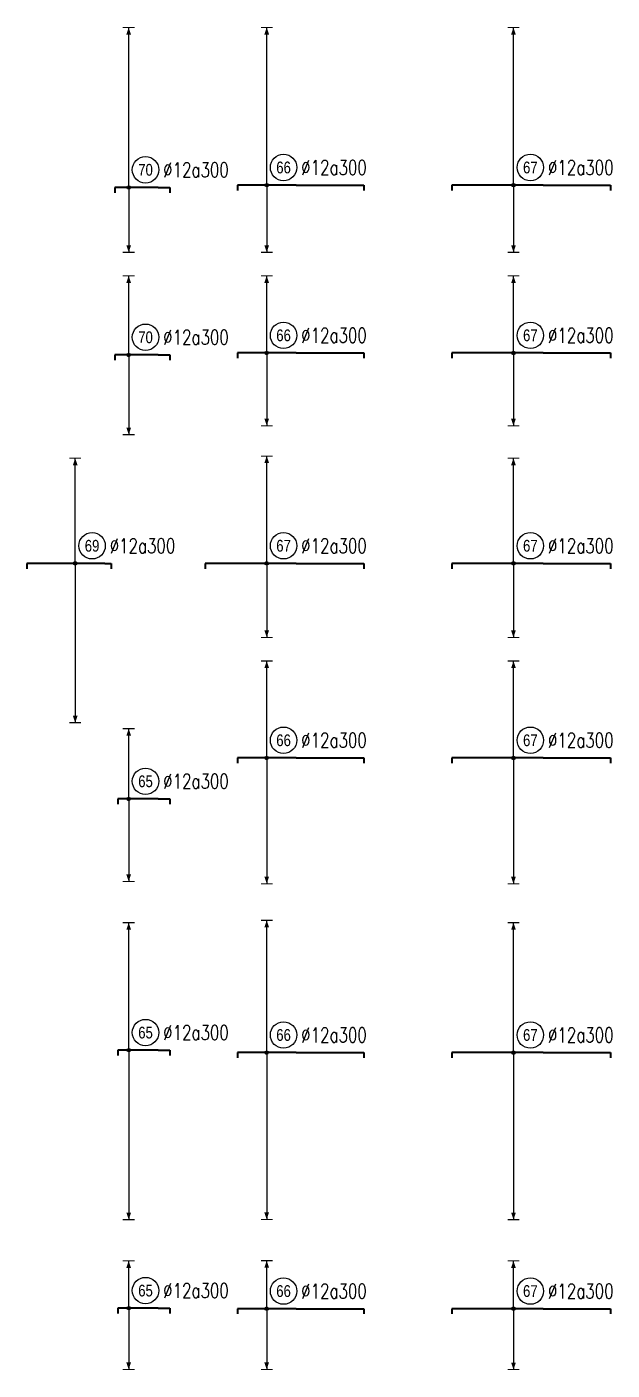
# Model space of a CAD drawing. Header units: millimetres. Extents: x -247377 to 927516, y -864259 to 155594.
# Drawn here: x 4049 to 23973, y -117820 to -72129 of the extents above; entities that cross this region are included whole.
import ezdxf
from ezdxf.enums import TextEntityAlignment as Align

# ---------------------------------------------------------------- set-up
doc = ezdxf.new("R2010")
doc.units = ezdxf.units.MM
doc.header["$MEASUREMENT"] = 0
for name, color, linetype, lineweight in [('NDC_S_DIM', 1, 'Continuous', 15), ('NDC_S_REBAR', 4, 'Continuous', 35), ('NDC_S_VN TEXT', 7, 'Continuous', 20)]:
    doc.layers.add(name, color=color, linetype=linetype, lineweight=lineweight)
doc.styles.add('ARIAL', font='arial.ttf', dxfattribs={"width": 0.8})
doc.styles.add('NDC_EN TXT', font='romans.shx', dxfattribs={"width": 0.8})

# ---------------------------------------------------------------- blocks, each defined once
blk = doc.blocks.new('*U791')
h = blk.add_hatch(color=6)
edge = h.paths.add_edge_path()
edge.add_arc((-5.03, 0), 0.3, 0, 360)
at = {"layer": 'NDC_S_DIM', "color": 8}
for q in [(-5.03, 26.81), (-5.03, -11.44)]:
    blk.add_line((-5.03, 0), q, dxfattribs=at)
for points in [[(-6.03, 26.81, 0.2, 0.2, 0), (-4.03, 26.81, 0, 0, 0)], [(-6.03, -11.44, 0.2, 0.2, 0), (-4.03, -11.44, 0, 0, 0)]]:
    blk.add_lwpolyline(points, format="xyseb", dxfattribs=at)
at = {"layer": 'NDC_S_DIM'}
blk.add_circle((-2.16, 3), 2.25, dxfattribs=at)
at = {"layer": 'NDC_S_DIM', "color": 6}
blk.add_circle((-5.03, 0), 0.3, dxfattribs=at)
at = {"layer": 'NDC_S_DIM', "color": 8}
for points in [[(-5.43, 25.61), (-5.03, 26.81), (-4.63, 25.61)], [(-5.43, -10.24), (-5.03, -11.44), (-4.63, -10.24)]]:
    blk.add_solid(points, dxfattribs=at)
at = {"layer": 'NDC_S_REBAR'}
for p, q in [((0, 0), (-10.01, 0)), ((-10.01, 0), (-10.01, -0.9)), ((0, 0), (11.49, 0)), ((11.49, 0), (11.49, -0.9)), ((-10.01, -0.9), (-10.01, -0.9)), ((11.49, -0.9), (11.49, -0.9))]:
    blk.add_line(p, q, dxfattribs=at)
at = {"layer": 'NDC_S_VN TEXT', "style": 'ARIAL', "width": 0.8}
blk.add_attdef('KHT', text='', height=2, dxfattribs=at).set_placement((-2.16, 3), align=Align.MIDDLE_CENTER)
at = {"layer": 'NDC_S_VN TEXT', "color": 3, "style": 'NDC_EN TXT', "width": 0.75}
blk.add_attdef('DKT', (0.84, 1.75), '', height=2.5, dxfattribs=at)
blk = doc.blocks.new('*U185')
h = blk.add_hatch(color=6)
edge = h.paths.add_edge_path()
edge.add_arc((-5.03, 0), 0.3, 0, 360)
at = {"layer": 'NDC_S_DIM', "color": 8}
for q in [(-5.03, 26.81), (-5.03, -11.44)]:
    blk.add_line((-5.03, 0), q, dxfattribs=at)
for points in [[(-6.03, 26.81, 0.2, 0.2, 0), (-4.03, 26.81, 0, 0, 0)], [(-6.03, -11.44, 0.2, 0.2, 0), (-4.03, -11.44, 0, 0, 0)]]:
    blk.add_lwpolyline(points, format="xyseb", dxfattribs=at)
at = {"layer": 'NDC_S_DIM'}
blk.add_circle((-2.16, 3), 2.25, dxfattribs=at)
at = {"layer": 'NDC_S_DIM', "color": 6}
blk.add_circle((-5.03, 0), 0.3, dxfattribs=at)
at = {"layer": 'NDC_S_DIM', "color": 8}
for points in [[(-5.43, 25.61), (-5.03, 26.81), (-4.63, 25.61)], [(-5.43, -10.24), (-5.03, -11.44), (-4.63, -10.24)]]:
    blk.add_solid(points, dxfattribs=at)
at = {"layer": 'NDC_S_REBAR'}
for p, q in [((0, 0), (-15.51, 0)), ((-15.51, 0), (-15.51, -0.9)), ((0, 0), (11.49, 0)), ((11.49, 0), (11.49, -0.9)), ((-15.51, -0.9), (-15.51, -0.9)), ((11.49, -0.9), (11.49, -0.9))]:
    blk.add_line(p, q, dxfattribs=at)
at = {"layer": 'NDC_S_VN TEXT', "style": 'ARIAL', "width": 0.8}
blk.add_attdef('KHT', text='', height=2, dxfattribs=at).set_placement((-2.16, 3), align=Align.MIDDLE_CENTER)
at = {"layer": 'NDC_S_VN TEXT', "color": 3, "style": 'NDC_EN TXT', "width": 0.75}
blk.add_attdef('DKT', (0.84, 1.75), '', height=2.5, dxfattribs=at)
blk = doc.blocks.new('*U187')
h = blk.add_hatch(color=6)
edge = h.paths.add_edge_path()
edge.add_arc((-5.03, 0), 0.3, 0, 360)
at = {"layer": 'NDC_S_DIM', "color": 8}
for q in [(-5.03, 13.12), (-5.03, -12.38)]:
    blk.add_line((-5.03, 0), q, dxfattribs=at)
for points in [[(-6.03, 13.12, 0.2, 0.2, 0), (-4.03, 13.12, 0, 0, 0)], [(-6.03, -12.38, 0.2, 0.2, 0), (-4.03, -12.38, 0, 0, 0)]]:
    blk.add_lwpolyline(points, format="xyseb", dxfattribs=at)
at = {"layer": 'NDC_S_DIM'}
blk.add_circle((-2.16, 3), 2.25, dxfattribs=at)
at = {"layer": 'NDC_S_DIM', "color": 6}
blk.add_circle((-5.03, 0), 0.3, dxfattribs=at)
at = {"layer": 'NDC_S_DIM', "color": 8}
for points in [[(-5.43, 11.92), (-5.03, 13.12), (-4.63, 11.92)], [(-5.43, -11.18), (-5.03, -12.38), (-4.63, -11.18)]]:
    blk.add_solid(points, dxfattribs=at)
at = {"layer": 'NDC_S_REBAR'}
for p, q in [((0, 0), (-10.01, 0)), ((-10.01, 0), (-10.01, -0.9)), ((0, 0), (11.49, 0)), ((11.49, 0), (11.49, -0.9)), ((-10.01, -0.9), (-10.01, -0.9)), ((11.49, -0.9), (11.49, -0.9))]:
    blk.add_line(p, q, dxfattribs=at)
at = {"layer": 'NDC_S_VN TEXT', "style": 'ARIAL', "width": 0.8}
blk.add_attdef('KHT', text='', height=2, dxfattribs=at).set_placement((-2.16, 3), align=Align.MIDDLE_CENTER)
at = {"layer": 'NDC_S_VN TEXT', "color": 3, "style": 'NDC_EN TXT', "width": 0.75}
blk.add_attdef('DKT', (0.84, 1.75), '', height=2.5, dxfattribs=at)
blk = doc.blocks.new('*U188')
h = blk.add_hatch(color=6)
edge = h.paths.add_edge_path()
edge.add_arc((-5.03, 0), 0.3, 0, 360)
at = {"layer": 'NDC_S_DIM', "color": 8}
for q in [(-5.03, 13.11), (-5.03, -12.39)]:
    blk.add_line((-5.03, 0), q, dxfattribs=at)
for points in [[(-6.03, 13.11, 0.2, 0.2, 0), (-4.03, 13.11, 0, 0, 0)], [(-6.03, -12.39, 0.2, 0.2, 0), (-4.03, -12.39, 0, 0, 0)]]:
    blk.add_lwpolyline(points, format="xyseb", dxfattribs=at)
at = {"layer": 'NDC_S_DIM'}
blk.add_circle((-2.16, 3), 2.25, dxfattribs=at)
at = {"layer": 'NDC_S_DIM', "color": 6}
blk.add_circle((-5.03, 0), 0.3, dxfattribs=at)
at = {"layer": 'NDC_S_DIM', "color": 8}
for points in [[(-5.43, 11.91), (-5.03, 13.11), (-4.63, 11.91)], [(-5.43, -11.19), (-5.03, -12.39), (-4.63, -11.19)]]:
    blk.add_solid(points, dxfattribs=at)
at = {"layer": 'NDC_S_REBAR'}
for p, q in [((0, 0), (-15.51, 0)), ((-15.51, 0), (-15.51, -0.9)), ((0, 0), (11.49, 0)), ((11.49, 0), (11.49, -0.9)), ((-15.51, -0.9), (-15.51, -0.9)), ((11.49, -0.9), (11.49, -0.9))]:
    blk.add_line(p, q, dxfattribs=at)
at = {"layer": 'NDC_S_VN TEXT', "style": 'ARIAL', "width": 0.8}
blk.add_attdef('KHT', text='', height=2, dxfattribs=at).set_placement((-2.16, 3), align=Align.MIDDLE_CENTER)
at = {"layer": 'NDC_S_VN TEXT', "color": 3, "style": 'NDC_EN TXT', "width": 0.75}
blk.add_attdef('DKT', (0.84, 1.75), '', height=2.5, dxfattribs=at)
blk = doc.blocks.new('*U199')
h = blk.add_hatch(color=6)
edge = h.paths.add_edge_path()
edge.add_arc((-5.03, 0), 0.3, 0, 360)
at = {"layer": 'NDC_S_DIM', "color": 8}
for q in [(-5.03, 17.89), (-5.03, -27.1)]:
    blk.add_line((-5.03, 0), q, dxfattribs=at)
for points in [[(-6.03, 17.89, 0.2, 0.2, 0), (-4.03, 17.89, 0, 0, 0)], [(-6.03, -27.1, 0.2, 0.2, 0), (-4.03, -27.1, 0, 0, 0)]]:
    blk.add_lwpolyline(points, format="xyseb", dxfattribs=at)
at = {"layer": 'NDC_S_DIM'}
blk.add_circle((-2.16, 3), 2.25, dxfattribs=at)
at = {"layer": 'NDC_S_DIM', "color": 6}
blk.add_circle((-5.03, 0), 0.3, dxfattribs=at)
at = {"layer": 'NDC_S_DIM', "color": 8}
for points in [[(-5.43, 16.69), (-5.03, 17.89), (-4.63, 16.69)], [(-5.43, -25.9), (-5.03, -27.1), (-4.63, -25.9)]]:
    blk.add_solid(points, dxfattribs=at)
at = {"layer": 'NDC_S_REBAR'}
for p, q in [((0, 0), (-13.26, 0)), ((-13.26, 0), (-13.26, -0.9)), ((0, 0), (1.09, 0)), ((1.09, 0), (1.09, -0.9)), ((-13.26, -0.9), (-13.26, -0.9)), ((1.09, -0.9), (1.09, -0.9))]:
    blk.add_line(p, q, dxfattribs=at)
at = {"layer": 'NDC_S_VN TEXT', "style": 'ARIAL', "width": 0.8}
blk.add_attdef('KHT', text='', height=2, dxfattribs=at).set_placement((-2.16, 3), align=Align.MIDDLE_CENTER)
at = {"layer": 'NDC_S_VN TEXT', "color": 3, "style": 'NDC_EN TXT', "width": 0.75}
blk.add_attdef('DKT', (0.84, 1.75), '', height=2.5, dxfattribs=at)
blk = doc.blocks.new('*U200')
h = blk.add_hatch(color=6)
edge = h.paths.add_edge_path()
edge.add_arc((-5.03, 0), 0.3, 0, 360)
at = {"layer": 'NDC_S_DIM', "color": 8}
for q in [(-5.03, 18.25), (-5.03, -12.59)]:
    blk.add_line((-5.03, 0), q, dxfattribs=at)
for points in [[(-6.03, 18.25, 0.2, 0.2, 0), (-4.03, 18.25, 0, 0, 0)], [(-6.03, -12.59, 0.2, 0.2, 0), (-4.03, -12.59, 0, 0, 0)]]:
    blk.add_lwpolyline(points, format="xyseb", dxfattribs=at)
at = {"layer": 'NDC_S_DIM'}
blk.add_circle((-2.16, 3), 2.25, dxfattribs=at)
at = {"layer": 'NDC_S_DIM', "color": 6}
blk.add_circle((-5.03, 0), 0.3, dxfattribs=at)
at = {"layer": 'NDC_S_DIM', "color": 8}
for points in [[(-5.43, 17.05), (-5.03, 18.25), (-4.63, 17.05)], [(-5.43, -11.39), (-5.03, -12.59), (-4.63, -11.39)]]:
    blk.add_solid(points, dxfattribs=at)
at = {"layer": 'NDC_S_REBAR'}
for p, q in [((0, 0), (-15.51, 0)), ((-15.51, 0), (-15.51, -0.9)), ((0, 0), (11.49, 0)), ((11.49, 0), (11.49, -0.9)), ((-15.51, -0.9), (-15.51, -0.9)), ((11.49, -0.9), (11.49, -0.9))]:
    blk.add_line(p, q, dxfattribs=at)
at = {"layer": 'NDC_S_VN TEXT', "style": 'ARIAL', "width": 0.8}
blk.add_attdef('KHT', text='', height=2, dxfattribs=at).set_placement((-2.16, 3), align=Align.MIDDLE_CENTER)
at = {"layer": 'NDC_S_VN TEXT', "color": 3, "style": 'NDC_EN TXT', "width": 0.75}
blk.add_attdef('DKT', (0.84, 1.75), '', height=2.5, dxfattribs=at)
blk = doc.blocks.new('*U201')
h = blk.add_hatch(color=6)
edge = h.paths.add_edge_path()
edge.add_arc((-5.03, 0), 0.3, 0, 360)
at = {"layer": 'NDC_S_DIM', "color": 8}
for q in [(-5.03, 17.9), (-5.03, -12.6)]:
    blk.add_line((-5.03, 0), q, dxfattribs=at)
for points in [[(-6.03, 17.9, 0.2, 0.2, 0), (-4.03, 17.9, 0, 0, 0)], [(-6.03, -12.6, 0.2, 0.2, 0), (-4.03, -12.6, 0, 0, 0)]]:
    blk.add_lwpolyline(points, format="xyseb", dxfattribs=at)
at = {"layer": 'NDC_S_DIM'}
blk.add_circle((-2.16, 3), 2.25, dxfattribs=at)
at = {"layer": 'NDC_S_DIM', "color": 6}
blk.add_circle((-5.03, 0), 0.3, dxfattribs=at)
at = {"layer": 'NDC_S_DIM', "color": 8}
for points in [[(-5.43, 16.7), (-5.03, 17.9), (-4.63, 16.7)], [(-5.43, -11.4), (-5.03, -12.6), (-4.63, -11.4)]]:
    blk.add_solid(points, dxfattribs=at)
at = {"layer": 'NDC_S_REBAR'}
for p, q in [((0, 0), (-15.51, 0)), ((-15.51, 0), (-15.51, -0.9)), ((0, 0), (11.49, 0)), ((11.49, 0), (11.49, -0.9)), ((-15.51, -0.9), (-15.51, -0.9)), ((11.49, -0.9), (11.49, -0.9))]:
    blk.add_line(p, q, dxfattribs=at)
at = {"layer": 'NDC_S_VN TEXT', "style": 'ARIAL', "width": 0.8}
blk.add_attdef('KHT', text='', height=2, dxfattribs=at).set_placement((-2.16, 3), align=Align.MIDDLE_CENTER)
at = {"layer": 'NDC_S_VN TEXT', "color": 3, "style": 'NDC_EN TXT', "width": 0.75}
blk.add_attdef('DKT', (0.84, 1.75), '', height=2.5, dxfattribs=at)
blk = doc.blocks.new('*U211')
h = blk.add_hatch(color=6)
edge = h.paths.add_edge_path()
edge.add_arc((-5.03, 0), 0.3, 0, 360)
at = {"layer": 'NDC_S_DIM', "color": 8}
for q in [(-5.03, 16.49), (-5.03, -21.41)]:
    blk.add_line((-5.03, 0), q, dxfattribs=at)
for points in [[(-6.03, 16.49, 0.2, 0.2, 0), (-4.03, 16.49, 0, 0, 0)], [(-6.03, -21.41, 0.2, 0.2, 0), (-4.03, -21.41, 0, 0, 0)]]:
    blk.add_lwpolyline(points, format="xyseb", dxfattribs=at)
at = {"layer": 'NDC_S_DIM'}
blk.add_circle((-2.16, 3), 2.25, dxfattribs=at)
at = {"layer": 'NDC_S_DIM', "color": 6}
blk.add_circle((-5.03, 0), 0.3, dxfattribs=at)
at = {"layer": 'NDC_S_DIM', "color": 8}
for points in [[(-5.43, 15.29), (-5.03, 16.49), (-4.63, 15.29)], [(-5.43, -20.21), (-5.03, -21.41), (-4.63, -20.21)]]:
    blk.add_solid(points, dxfattribs=at)
at = {"layer": 'NDC_S_REBAR'}
for p, q in [((0, 0), (-10.01, 0)), ((-10.01, 0), (-10.01, -0.9)), ((0, 0), (11.49, 0)), ((11.49, 0), (11.49, -0.9)), ((-10.01, -0.9), (-10.01, -0.9)), ((11.49, -0.9), (11.49, -0.9))]:
    blk.add_line(p, q, dxfattribs=at)
at = {"layer": 'NDC_S_VN TEXT', "style": 'ARIAL', "width": 0.8}
blk.add_attdef('KHT', text='', height=2, dxfattribs=at).set_placement((-2.16, 3), align=Align.MIDDLE_CENTER)
at = {"layer": 'NDC_S_VN TEXT', "color": 3, "style": 'NDC_EN TXT', "width": 0.75}
blk.add_attdef('DKT', (0.84, 1.75), '', height=2.5, dxfattribs=at)
blk = doc.blocks.new('*U212')
h = blk.add_hatch(color=6)
edge = h.paths.add_edge_path()
edge.add_arc((-5.03, 0), 0.3, 0, 360)
at = {"layer": 'NDC_S_DIM', "color": 8}
for q in [(-5.03, 16.48), (-5.03, -21.42)]:
    blk.add_line((-5.03, 0), q, dxfattribs=at)
for points in [[(-6.03, 16.48, 0.2, 0.2, 0), (-4.03, 16.48, 0, 0, 0)], [(-6.03, -21.42, 0.2, 0.2, 0), (-4.03, -21.42, 0, 0, 0)]]:
    blk.add_lwpolyline(points, format="xyseb", dxfattribs=at)
at = {"layer": 'NDC_S_DIM'}
blk.add_circle((-2.16, 3), 2.25, dxfattribs=at)
at = {"layer": 'NDC_S_DIM', "color": 6}
blk.add_circle((-5.03, 0), 0.3, dxfattribs=at)
at = {"layer": 'NDC_S_DIM', "color": 8}
for points in [[(-5.43, 15.28), (-5.03, 16.48), (-4.63, 15.28)], [(-5.43, -20.22), (-5.03, -21.42), (-4.63, -20.22)]]:
    blk.add_solid(points, dxfattribs=at)
at = {"layer": 'NDC_S_REBAR'}
for p, q in [((0, 0), (-15.51, 0)), ((-15.51, 0), (-15.51, -0.9)), ((0, 0), (11.49, 0)), ((11.49, 0), (11.49, -0.9)), ((-15.51, -0.9), (-15.51, -0.9)), ((11.49, -0.9), (11.49, -0.9))]:
    blk.add_line(p, q, dxfattribs=at)
at = {"layer": 'NDC_S_VN TEXT', "style": 'ARIAL', "width": 0.8}
blk.add_attdef('KHT', text='', height=2, dxfattribs=at).set_placement((-2.16, 3), align=Align.MIDDLE_CENTER)
at = {"layer": 'NDC_S_VN TEXT', "color": 3, "style": 'NDC_EN TXT', "width": 0.75}
blk.add_attdef('DKT', (0.84, 1.75), '', height=2.5, dxfattribs=at)
blk = doc.blocks.new('*U217')
h = blk.add_hatch(color=6)
edge = h.paths.add_edge_path()
edge.add_arc((-5.03, 0), 0.3, 0, 360)
at = {"layer": 'NDC_S_DIM', "color": 8}
for q in [(-5.03, 11.96), (-5.03, -14.04)]:
    blk.add_line((-5.03, 0), q, dxfattribs=at)
for points in [[(-6.03, 11.96, 0.2, 0.2, 0), (-4.03, 11.96, 0, 0, 0)], [(-6.03, -14.04, 0.2, 0.2, 0), (-4.03, -14.04, 0, 0, 0)]]:
    blk.add_lwpolyline(points, format="xyseb", dxfattribs=at)
at = {"layer": 'NDC_S_DIM'}
blk.add_circle((-2.16, 3), 2.25, dxfattribs=at)
at = {"layer": 'NDC_S_DIM', "color": 6}
blk.add_circle((-5.03, 0), 0.3, dxfattribs=at)
at = {"layer": 'NDC_S_DIM', "color": 8}
for points in [[(-5.43, 10.76), (-5.03, 11.96), (-4.63, 10.76)], [(-5.43, -12.84), (-5.03, -14.04), (-4.63, -12.84)]]:
    blk.add_solid(points, dxfattribs=at)
at = {"layer": 'NDC_S_REBAR'}
for p, q in [((0, 0), (-6.86, 0)), ((-6.86, 0), (-6.86, -0.9)), ((0, 0), (1.99, 0)), ((1.99, 0), (1.99, -0.9)), ((-6.86, -0.9), (-6.86, -0.9)), ((1.99, -0.9), (1.99, -0.9))]:
    blk.add_line(p, q, dxfattribs=at)
at = {"layer": 'NDC_S_VN TEXT', "style": 'ARIAL', "width": 0.8}
blk.add_attdef('KHT', text='', height=2, dxfattribs=at).set_placement((-2.16, 3), align=Align.MIDDLE_CENTER)
at = {"layer": 'NDC_S_VN TEXT', "color": 3, "style": 'NDC_EN TXT', "width": 0.75}
blk.add_attdef('DKT', (0.84, 1.75), '', height=2.5, dxfattribs=at)
blk = doc.blocks.new('*U218')
h = blk.add_hatch(color=6)
edge = h.paths.add_edge_path()
edge.add_arc((-5.03, 0), 0.3, 0, 360)
at = {"layer": 'NDC_S_DIM', "color": 8}
for q in [(-5.03, 22.51), (-5.03, -28.38)]:
    blk.add_line((-5.03, 0), q, dxfattribs=at)
for points in [[(-6.03, 22.51, 0.2, 0.2, 0), (-4.03, 22.51, 0, 0, 0)], [(-6.03, -28.38, 0.2, 0.2, 0), (-4.03, -28.38, 0, 0, 0)]]:
    blk.add_lwpolyline(points, format="xyseb", dxfattribs=at)
at = {"layer": 'NDC_S_DIM'}
blk.add_circle((-2.16, 3), 2.25, dxfattribs=at)
at = {"layer": 'NDC_S_DIM', "color": 6}
blk.add_circle((-5.03, 0), 0.3, dxfattribs=at)
at = {"layer": 'NDC_S_DIM', "color": 8}
for points in [[(-5.43, 21.31), (-5.03, 22.51), (-4.63, 21.31)], [(-5.43, -27.18), (-5.03, -28.38), (-4.63, -27.18)]]:
    blk.add_solid(points, dxfattribs=at)
at = {"layer": 'NDC_S_REBAR'}
for p, q in [((0, 0), (-10.01, 0)), ((-10.01, 0), (-10.01, -0.9)), ((0, 0), (11.49, 0)), ((11.49, 0), (11.49, -0.9)), ((-10.01, -0.9), (-10.01, -0.9)), ((11.49, -0.9), (11.49, -0.9))]:
    blk.add_line(p, q, dxfattribs=at)
at = {"layer": 'NDC_S_VN TEXT', "style": 'ARIAL', "width": 0.8}
blk.add_attdef('KHT', text='', height=2, dxfattribs=at).set_placement((-2.16, 3), align=Align.MIDDLE_CENTER)
at = {"layer": 'NDC_S_VN TEXT', "color": 3, "style": 'NDC_EN TXT', "width": 0.75}
blk.add_attdef('DKT', (0.84, 1.75), '', height=2.5, dxfattribs=at)
blk = doc.blocks.new('*U221')
h = blk.add_hatch(color=6)
edge = h.paths.add_edge_path()
edge.add_arc((-5.03, 0), 0.3, 0, 360)
at = {"layer": 'NDC_S_DIM', "color": 8}
for q in [(-5.03, 22.1), (-5.03, -28.4)]:
    blk.add_line((-5.03, 0), q, dxfattribs=at)
for points in [[(-6.03, 22.1, 0.2, 0.2, 0), (-4.03, 22.1, 0, 0, 0)], [(-6.03, -28.4, 0.2, 0.2, 0), (-4.03, -28.4, 0, 0, 0)]]:
    blk.add_lwpolyline(points, format="xyseb", dxfattribs=at)
at = {"layer": 'NDC_S_DIM'}
blk.add_circle((-2.16, 3), 2.25, dxfattribs=at)
at = {"layer": 'NDC_S_DIM', "color": 6}
blk.add_circle((-5.03, 0), 0.3, dxfattribs=at)
at = {"layer": 'NDC_S_DIM', "color": 8}
for points in [[(-5.43, 20.9), (-5.03, 22.1), (-4.63, 20.9)], [(-5.43, -27.2), (-5.03, -28.4), (-4.63, -27.2)]]:
    blk.add_solid(points, dxfattribs=at)
at = {"layer": 'NDC_S_REBAR'}
for p, q in [((0, 0), (-15.51, 0)), ((-15.51, 0), (-15.51, -0.9)), ((0, 0), (11.49, 0)), ((11.49, 0), (11.49, -0.9)), ((-15.51, -0.9), (-15.51, -0.9)), ((11.49, -0.9), (11.49, -0.9))]:
    blk.add_line(p, q, dxfattribs=at)
at = {"layer": 'NDC_S_VN TEXT', "style": 'ARIAL', "width": 0.8}
blk.add_attdef('KHT', text='', height=2, dxfattribs=at).set_placement((-2.16, 3), align=Align.MIDDLE_CENTER)
at = {"layer": 'NDC_S_VN TEXT', "color": 3, "style": 'NDC_EN TXT', "width": 0.75}
blk.add_attdef('DKT', (0.84, 1.75), '', height=2.5, dxfattribs=at)
blk = doc.blocks.new('*U237')
h = blk.add_hatch(color=6)
edge = h.paths.add_edge_path()
edge.add_arc((-5.03, 0), 0.3, 0, 360)
at = {"layer": 'NDC_S_DIM', "color": 8}
for q in [(-5.03, 8.17), (-5.03, -10.34)]:
    blk.add_line((-5.03, 0), q, dxfattribs=at)
for points in [[(-6.03, 8.17, 0.2, 0.2, 0), (-4.03, 8.17, 0, 0, 0)], [(-6.03, -10.34, 0.2, 0.2, 0), (-4.03, -10.34, 0, 0, 0)]]:
    blk.add_lwpolyline(points, format="xyseb", dxfattribs=at)
at = {"layer": 'NDC_S_DIM'}
blk.add_circle((-2.16, 3), 2.25, dxfattribs=at)
at = {"layer": 'NDC_S_DIM', "color": 6}
blk.add_circle((-5.03, 0), 0.3, dxfattribs=at)
at = {"layer": 'NDC_S_DIM', "color": 8}
for points in [[(-5.43, 6.97), (-5.03, 8.17), (-4.63, 6.97)], [(-5.43, -9.14), (-5.03, -10.34), (-4.63, -9.14)]]:
    blk.add_solid(points, dxfattribs=at)
at = {"layer": 'NDC_S_REBAR'}
for p, q in [((0, 0), (-10.01, 0)), ((-10.01, 0), (-10.01, -0.9)), ((0, 0), (11.49, 0)), ((11.49, 0), (11.49, -0.9)), ((-10.01, -0.9), (-10.01, -0.9)), ((11.49, -0.9), (11.49, -0.9))]:
    blk.add_line(p, q, dxfattribs=at)
at = {"layer": 'NDC_S_VN TEXT', "style": 'ARIAL', "width": 0.8}
blk.add_attdef('KHT', text='', height=2, dxfattribs=at).set_placement((-2.16, 3), align=Align.MIDDLE_CENTER)
at = {"layer": 'NDC_S_VN TEXT', "color": 3, "style": 'NDC_EN TXT', "width": 0.75}
blk.add_attdef('DKT', (0.84, 1.75), '', height=2.5, dxfattribs=at)
blk = doc.blocks.new('*U238')
h = blk.add_hatch(color=6)
edge = h.paths.add_edge_path()
edge.add_arc((-5.03, 0), 0.3, 0, 360)
at = {"layer": 'NDC_S_DIM', "color": 8}
for q in [(-5.03, 8.15), (-5.03, -10.35)]:
    blk.add_line((-5.03, 0), q, dxfattribs=at)
for points in [[(-6.03, 8.15, 0.2, 0.2, 0), (-4.03, 8.15, 0, 0, 0)], [(-6.03, -10.35, 0.2, 0.2, 0), (-4.03, -10.35, 0, 0, 0)]]:
    blk.add_lwpolyline(points, format="xyseb", dxfattribs=at)
at = {"layer": 'NDC_S_DIM'}
blk.add_circle((-2.16, 3), 2.25, dxfattribs=at)
at = {"layer": 'NDC_S_DIM', "color": 6}
blk.add_circle((-5.03, 0), 0.3, dxfattribs=at)
at = {"layer": 'NDC_S_DIM', "color": 8}
for points in [[(-5.43, 6.95), (-5.03, 8.15), (-4.63, 6.95)], [(-5.43, -9.15), (-5.03, -10.35), (-4.63, -9.15)]]:
    blk.add_solid(points, dxfattribs=at)
at = {"layer": 'NDC_S_REBAR'}
for p, q in [((0, 0), (-15.51, 0)), ((-15.51, 0), (-15.51, -0.9)), ((0, 0), (11.49, 0)), ((11.49, 0), (11.49, -0.9)), ((-15.51, -0.9), (-15.51, -0.9)), ((11.49, -0.9), (11.49, -0.9))]:
    blk.add_line(p, q, dxfattribs=at)
at = {"layer": 'NDC_S_VN TEXT', "style": 'ARIAL', "width": 0.8}
blk.add_attdef('KHT', text='', height=2, dxfattribs=at).set_placement((-2.16, 3), align=Align.MIDDLE_CENTER)
at = {"layer": 'NDC_S_VN TEXT', "color": 3, "style": 'NDC_EN TXT', "width": 0.75}
blk.add_attdef('DKT', (0.84, 1.75), '', height=2.5, dxfattribs=at)
blk = doc.blocks.new('*U792')
h = blk.add_hatch(color=6)
edge = h.paths.add_edge_path()
edge.add_arc((-5.03, 0), 0.3, 0, 360)
at = {"layer": 'NDC_S_DIM', "color": 8}
for q in [(-5.03, 27.21), (-5.03, -11.04)]:
    blk.add_line((-5.03, 0), q, dxfattribs=at)
for points in [[(-6.03, 27.21, 0.2, 0.2, 0), (-4.03, 27.21, 0, 0, 0)], [(-6.03, -11.04, 0.2, 0.2, 0), (-4.03, -11.04, 0, 0, 0)]]:
    blk.add_lwpolyline(points, format="xyseb", dxfattribs=at)
at = {"layer": 'NDC_S_DIM'}
blk.add_circle((-2.16, 3), 2.25, dxfattribs=at)
at = {"layer": 'NDC_S_DIM', "color": 6}
blk.add_circle((-5.03, 0), 0.3, dxfattribs=at)
at = {"layer": 'NDC_S_DIM', "color": 8}
for points in [[(-5.43, 26.01), (-5.03, 27.21), (-4.63, 26.01)], [(-5.43, -9.84), (-5.03, -11.04), (-4.63, -9.84)]]:
    blk.add_solid(points, dxfattribs=at)
at = {"layer": 'NDC_S_REBAR'}
for p, q in [((0, 0), (-7.36, 0)), ((-7.36, 0), (-7.36, -0.9)), ((0, 0), (1.99, 0)), ((1.99, 0), (1.99, -0.9)), ((-7.36, -0.9), (-7.36, -0.9)), ((1.99, -0.9), (1.99, -0.9))]:
    blk.add_line(p, q, dxfattribs=at)
at = {"layer": 'NDC_S_VN TEXT', "style": 'ARIAL', "width": 0.8}
blk.add_attdef('KHT', text='', height=2, dxfattribs=at).set_placement((-2.16, 3), align=Align.MIDDLE_CENTER)
at = {"layer": 'NDC_S_VN TEXT', "color": 3, "style": 'NDC_EN TXT', "width": 0.75}
blk.add_attdef('DKT', (0.84, 1.75), '', height=2.5, dxfattribs=at)
blk = doc.blocks.new('*U793')
h = blk.add_hatch(color=6)
edge = h.paths.add_edge_path()
edge.add_arc((-5.03, 0), 0.3, 0, 360)
at = {"layer": 'NDC_S_DIM', "color": 8}
for q in [(-5.03, 13.44), (-5.03, -13.56)]:
    blk.add_line((-5.03, 0), q, dxfattribs=at)
for points in [[(-6.03, 13.44, 0.2, 0.2, 0), (-4.03, 13.44, 0, 0, 0)], [(-6.03, -13.56, 0.2, 0.2, 0), (-4.03, -13.56, 0, 0, 0)]]:
    blk.add_lwpolyline(points, format="xyseb", dxfattribs=at)
at = {"layer": 'NDC_S_DIM'}
blk.add_circle((-2.16, 3), 2.25, dxfattribs=at)
at = {"layer": 'NDC_S_DIM', "color": 6}
blk.add_circle((-5.03, 0), 0.3, dxfattribs=at)
at = {"layer": 'NDC_S_DIM', "color": 8}
for points in [[(-5.43, 12.24), (-5.03, 13.44), (-4.63, 12.24)], [(-5.43, -12.36), (-5.03, -13.56), (-4.63, -12.36)]]:
    blk.add_solid(points, dxfattribs=at)
at = {"layer": 'NDC_S_REBAR'}
for p, q in [((0, 0), (-7.36, 0)), ((-7.36, 0), (-7.36, -0.9)), ((0, 0), (1.99, 0)), ((1.99, 0), (1.99, -0.9)), ((-7.36, -0.9), (-7.36, -0.9)), ((1.99, -0.9), (1.99, -0.9))]:
    blk.add_line(p, q, dxfattribs=at)
at = {"layer": 'NDC_S_VN TEXT', "style": 'ARIAL', "width": 0.8}
blk.add_attdef('KHT', text='', height=2, dxfattribs=at).set_placement((-2.16, 3), align=Align.MIDDLE_CENTER)
at = {"layer": 'NDC_S_VN TEXT', "color": 3, "style": 'NDC_EN TXT', "width": 0.75}
blk.add_attdef('DKT', (0.84, 1.75), '', height=2.5, dxfattribs=at)
blk = doc.blocks.new('*U794')
h = blk.add_hatch(color=6)
edge = h.paths.add_edge_path()
edge.add_arc((-5.03, 0), 0.3, 0, 360)
at = {"layer": 'NDC_S_DIM', "color": 8}
for q in [(-5.03, 21.69), (-5.03, -28.81)]:
    blk.add_line((-5.03, 0), q, dxfattribs=at)
for points in [[(-6.03, 21.69, 0.2, 0.2, 0), (-4.03, 21.69, 0, 0, 0)], [(-6.03, -28.81, 0.2, 0.2, 0), (-4.03, -28.81, 0, 0, 0)]]:
    blk.add_lwpolyline(points, format="xyseb", dxfattribs=at)
at = {"layer": 'NDC_S_DIM'}
blk.add_circle((-2.16, 3), 2.25, dxfattribs=at)
at = {"layer": 'NDC_S_DIM', "color": 6}
blk.add_circle((-5.03, 0), 0.3, dxfattribs=at)
at = {"layer": 'NDC_S_DIM', "color": 8}
for points in [[(-5.43, 20.49), (-5.03, 21.69), (-4.63, 20.49)], [(-5.43, -27.61), (-5.03, -28.81), (-4.63, -27.61)]]:
    blk.add_solid(points, dxfattribs=at)
at = {"layer": 'NDC_S_REBAR'}
for p, q in [((0, 0), (-6.86, 0)), ((-6.86, 0), (-6.86, -0.9)), ((0, 0), (1.99, 0)), ((1.99, 0), (1.99, -0.9)), ((-6.86, -0.9), (-6.86, -0.9)), ((1.99, -0.9), (1.99, -0.9))]:
    blk.add_line(p, q, dxfattribs=at)
at = {"layer": 'NDC_S_VN TEXT', "style": 'ARIAL', "width": 0.8}
blk.add_attdef('KHT', text='', height=2, dxfattribs=at).set_placement((-2.16, 3), align=Align.MIDDLE_CENTER)
at = {"layer": 'NDC_S_VN TEXT', "color": 3, "style": 'NDC_EN TXT', "width": 0.75}
blk.add_attdef('DKT', (0.84, 1.75), '', height=2.5, dxfattribs=at)
blk = doc.blocks.new('*U795')
h = blk.add_hatch(color=6)
edge = h.paths.add_edge_path()
edge.add_arc((-5.03, 0), 0.3, 0, 360)
at = {"layer": 'NDC_S_DIM', "color": 8}
for q in [(-5.03, 8.07), (-5.03, -10.42)]:
    blk.add_line((-5.03, 0), q, dxfattribs=at)
for points in [[(-6.03, 8.07, 0.2, 0.2, 0), (-4.03, 8.07, 0, 0, 0)], [(-6.03, -10.42, 0.2, 0.2, 0), (-4.03, -10.42, 0, 0, 0)]]:
    blk.add_lwpolyline(points, format="xyseb", dxfattribs=at)
at = {"layer": 'NDC_S_DIM'}
blk.add_circle((-2.16, 3), 2.25, dxfattribs=at)
at = {"layer": 'NDC_S_DIM', "color": 6}
blk.add_circle((-5.03, 0), 0.3, dxfattribs=at)
at = {"layer": 'NDC_S_DIM', "color": 8}
for points in [[(-5.43, 6.87), (-5.03, 8.07), (-4.63, 6.87)], [(-5.43, -9.22), (-5.03, -10.42), (-4.63, -9.22)]]:
    blk.add_solid(points, dxfattribs=at)
at = {"layer": 'NDC_S_REBAR'}
for p, q in [((0, 0), (-6.86, 0)), ((-6.86, 0), (-6.86, -0.9)), ((0, 0), (1.99, 0)), ((1.99, 0), (1.99, -0.9)), ((-6.86, -0.9), (-6.86, -0.9)), ((1.99, -0.9), (1.99, -0.9))]:
    blk.add_line(p, q, dxfattribs=at)
at = {"layer": 'NDC_S_VN TEXT', "style": 'ARIAL', "width": 0.8}
blk.add_attdef('KHT', text='', height=2, dxfattribs=at).set_placement((-2.16, 3), align=Align.MIDDLE_CENTER)
at = {"layer": 'NDC_S_VN TEXT', "color": 3, "style": 'NDC_EN TXT', "width": 0.75}
blk.add_attdef('DKT', (0.84, 1.75), '', height=2.5, dxfattribs=at)

msp = doc.modelspace()

# ---------------------------------------------------------------- block references
at = {"xscale": 200, "yscale": 200, "zscale": 200}
for name, p, values in [('*U792', (8521.4, -77591.7), {'KHT': '70', 'DKT': '%%c12a300'}), ('*U791', (13220.2, -77512.2), {'KHT': '66', 'DKT': '%%c12a300'}), ('*U185', (21620.2, -77512.2), {'KHT': '67', 'DKT': '%%c12a300'}), ('*U793', (8521.4, -83288), {'KHT': '70', 'DKT': '%%c12a300'}), ('*U187', (13220.2, -83221.9), {'KHT': '66', 'DKT': '%%c12a300'}), ('*U188', (21620.2, -83221.9), {'KHT': '67', 'DKT': '%%c12a300'}), ('*U199', (6700.8, -90379.5), {'KHT': '69', 'DKT': '%%c12a300'}), ('*U200', (13220.2, -90379.5), {'KHT': '67', 'DKT': '%%c12a300'}), ('*U201', (21620.2, -90379.5), {'KHT': '67', 'DKT': '%%c12a300'}), ('*U211', (13220.2, -96995.9), {'KHT': '66', 'DKT': '%%c12a300'}), ('*U212', (21620.2, -96995.9), {'KHT': '67', 'DKT': '%%c12a300'}), ('*U217', (8521.4, -98391.5), {'KHT': '65', 'DKT': '%%c12a300'}), ('*U794', (8521.4, -106938.6), {'KHT': '65', 'DKT': '%%c12a300'}), ('*U218', (13220.2, -107020.2), {'KHT': '66', 'DKT': '%%c12a300'}), ('*U221', (21620.2, -107020.2), {'KHT': '67', 'DKT': '%%c12a300'}), ('*U795', (8521.4, -115714.3), {'KHT': '65', 'DKT': '%%c12a300'}), ('*U237', (13220.2, -115730.6), {'KHT': '66', 'DKT': '%%c12a300'}), ('*U238', (21620.2, -115730.6), {'KHT': '67', 'DKT': '%%c12a300'})]:
    msp.add_blockref(name, p, dxfattribs=at).add_auto_attribs(values)

doc.saveas('drawing.dxf')
